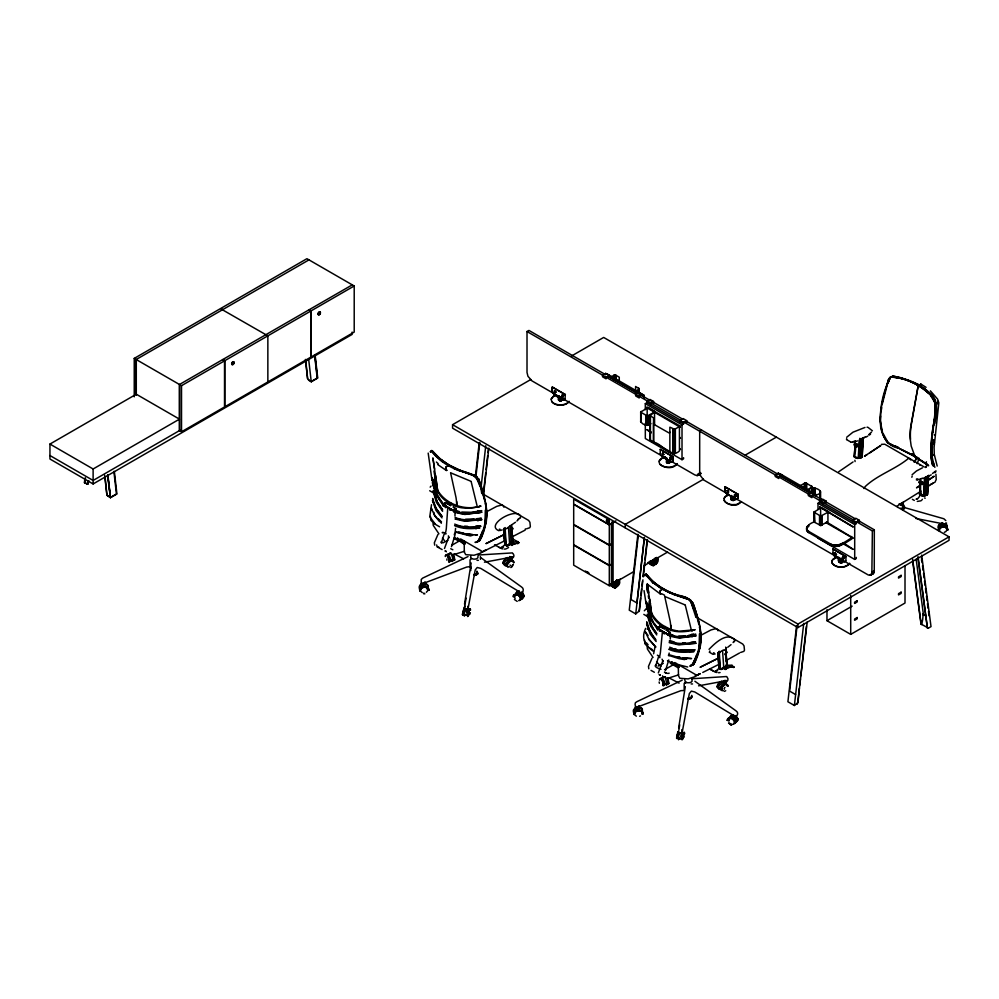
<?xml version="1.0" encoding="UTF-8"?>
<svg xmlns="http://www.w3.org/2000/svg" width="999" height="999" viewBox="0 0 999 999"><rect width="100%" height="100%" fill="white"/><g stroke="black" fill="none" stroke-linecap="round" stroke-linejoin="round"><path stroke-width="1.5" d="M512.924 542.07L513.498 542.382C515.459 540.596 521.291 542.32 517.457 543.631M434.228 485.339L435.089 481.968L435.801 486.763M450.199 505.594L450.212 503.471C439.91 498.713 434.877 488.061 431.68 477.809L435.089 481.968M453.309 507.08L455.881 508.603L453.746 511.675L455.931 508.841M664.335 629.22L664.347 627.097C654.045 622.34 649.013 611.688 645.816 601.435L649.213 605.594L649.937 610.389M667.819 635.289L670.017 632.242L667.594 635.214M445.566 503.446L445.554 504.345L445.529 502.634L450.749 505.544M456.118 510.477L456.106 511.95L459.852 513.286L465.846 513.948L476.985 512.937M659.702 627.085L659.69 627.971L659.665 626.261L657.579 628.471L657.729 629.507L657.579 628.471L659.665 626.261M678.521 738.423L678.87 734.652M680.906 738.711L681.33 734.54M937.811 403.946L937.824 401.373M455.869 509.365L453.246 507.042M664.148 683.965L663.673 685.876L662.687 685.476M428.009 589.984L427.56 588.061A3.846 3.134 -10.1 0 0 425.936 586.888M423.501 584.827L422.789 583.778M470.404 609.627A4.645 0.799 -83.1 0 0 470.304 608.853L469.268 609.727L468.506 615.471L462.537 614.747L464.048 607.941M637.637 708.453L637.424 707.704M676.673 738.386L677.784 731.905M430.544 452.297L430.569 451.361M644.68 575.923L644.692 574.987M463.823 544.018L459.39 540.909L451.66 545.367M735.202 721.74L734.877 723.426L732.966 724.35M453.084 559.715L452.559 561.5L451.036 560.164M480.769 557.617L521.653 587.062C525.836 589.572 520.629 596.84 519.03 591.957M665.434 678.309L666.982 683.816L668.781 683.553L663.199 684.977L663.049 684.203A4.645 1.548 75.8 0 0 662.986 682.916C662.874 681.418 660.976 676.323 659.565 679.158A4.57 1.523 75.8 0 0 659.49 680.144C660.089 675.936 663.561 681.83 663.049 684.203M694.892 681.243L735.788 710.689C741.408 714.185 732.467 720.279 733.766 715.172M511.838 541.433L512.699 541.52L512 529.795L512.687 540.846M684.028 737.287L684.178 735.926M726.735 665.346L726.136 653.421L726.822 664.472M513.661 562.674C512.375 555.731 505.869 567.045 507.217 564.922A4.67 2.822 -57.1 0 1 507.717 563.361L511.351 560.252L513.736 561.55A4.67 2.822 -57.1 0 1 513.886 562.549L511.988 560.851M727.784 686.301C726.51 679.357 720.004 690.671 721.353 688.548A4.658 2.822 -57.1 0 1 721.977 686.937L725.486 683.878L727.871 685.177A4.67 2.822 -57.1 0 1 728.021 686.188L726.56 685.514M920.291 482.33L920.329 481.318L921.353 481.256A3.434 1.986 60 0 1 921.615 481.343M506.668 545.891L508.479 545.417L506.668 545.891L504.945 544.805M507.142 565.484L505.319 565.534L504.507 563.411A4.321 2.622 -57.1 0 1 505.382 561.163L508.853 558.628M664.934 627.834L665.159 626.61L670.741 629.42L678.658 631.231L694.892 629.77L692.007 630.556M684.477 733.553L684.078 732.279L682.642 739.11L676.735 738.211M727.26 720.404L727.434 719.367A4.658 3.284 45 0 1 728.159 718.331L732.23 718.443L735.014 721.915A4.67 3.297 44.9 0 1 735.189 723.051L733.691 719.967L731.043 718.181L728.471 718.468L727.26 720.404L729.307 718.356M932.666 464.81C930.069 455.894 930.906 446.378 932.129 437.3C931.555 424.051 940.883 407.03 930.943 395.616C920.391 385.002 905.643 377.647 890.696 377.123C882.554 391.608 879.058 410.564 880.731 427.447C882.542 436.65 887.524 445.666 897.364 447.902M732.167 666.845L732.642 666.071M862.836 438.174L861.737 457.405L857.729 458.441L854.445 457.205L854.944 446.053M925.711 615.322L922.764 614.248C923.713 616.895 921.278 625.824 921.765 624.675M444.168 506.281L443.456 504.845L445.529 502.634L443.456 504.845L443.593 505.881L443.456 504.845L445.417 502.759L443.369 504.857L443.281 506.231M657.517 629.32L659.652 626.373L657.579 629.37M928.096 475.849L927.447 494.705M512.237 541.158L512.212 540.234L512.499 541.533M854.332 456.743L855.294 441.158M858.641 458.216L859.789 438.311M859.402 458.042L860.476 439.485M861.263 439.11L860.151 457.754M862.062 438.536L861.101 457.517M856.318 458.254L862 457.305L863.248 437.662M923.913 495.829L924.962 477.51M924.562 477.697L923.501 496.016L924.275 495.816L925.349 477.335M924.687 495.654L925.748 477.147M925.074 495.541L926.135 476.96M924.275 495.816L925.449 495.516L926.535 476.585M928.496 475.349L927.384 494.468M927.459 494.83L928.558 475.561M659.64 626.373L657.504 628.496L662.424 631.643L667.931 634.515L669.979 632.355L667.881 635.302L669.854 632.342M719.342 666.995L719.392 667.832M854.37 456.605L855.206 441.246M858.228 458.279L859.302 440.01M860.089 439.66L858.978 458.054M860.863 439.285L859.927 457.817M863.223 437.987L862.187 457.28M919.579 494.155L920.466 478.958L919.592 494.78L923.238 496.003M920.566 484.79L920.554 494.605M926.235 495.242L927.309 476.211M926.572 495.129L927.696 476.024M927.596 481.905L927.946 475.936M947.514 529.97L946.553 527.809L943.855 526.723L940.571 527.684L938.71 530.481L938.91 529.395A4.658 3.771 -10 0 1 939.747 528.059L944.43 526.535L947.626 528.871A4.67 3.784 -10.2 0 1 947.814 529.945L946.29 526.673M855.419 451.536L855.693 446.953M932.179 436.813L930.856 453.821L933.353 466.308M857.017 446.89L855.481 444.318L853.87 444.218L854.744 446.241L856.018 446.978L857.08 446.116M455.007 516.071L454.97 511.288M657.417 629.857L657.504 628.496M453.471 511.575L455.769 508.728L453.796 510.876L448.301 508.004L447.702 508.678L446.328 528.371A26.149 15.097 -60 0 1 445.579 532.492L445.342 533.966L446.066 533.841M615.834 587.687L612.037 586.251L612.037 582.854L613.448 583.666C611.276 592.12 622.839 584.802 618.955 579.994M615.234 586.838L613.811 586.026L616.633 583.878L616.883 580.107L618.768 582.305L617.757 585.152L615.234 586.838L613.91 585.102L615.234 581.843A3.434 1.986 -60 0 0 614.66 586.7A3.434 1.986 -60 0 0 618.493 583.753A3.434 1.986 -60 0 0 616.808 580.681M656.68 557.392C662.712 562.724 648.189 570.192 650.474 560.664M651.885 564.872L652.484 560.189M653.671 564.647L651.935 563.786L655.069 561.688L655.319 557.904L657.08 559.315L656.493 562.499L654.02 564.61L651.635 563.661M662.424 631.643L660.451 652.01A26.149 15.097 -60 0 1 659.715 656.118L659.827 657.717M477.884 506.93L480.769 506.143C462.712 511.638 439.697 502.422 434.403 482.542M507.067 566.083C501.236 565.596 503.071 559.902 506.555 558.129M521.053 599.425A4.67 3.297 44.9 0 0 520.879 598.289L518.094 594.817L514.023 594.705A4.658 3.284 45 0 0 513.299 595.741C512.812 598.551 514.248 592.944 516.358 594.442C521.378 594.193 519.58 604.183 524.113 596.353A4.57 3.222 44.9 0 0 523.938 595.217L522.177 592.507M721.203 689.71C715.109 689.26 717.394 682.954 721.166 681.568M935.014 412.137L934.989 402.684L930.693 395.754M512.537 542.582L511.95 544.03A1.636 0.937 -60 0 0 512.437 543.056L512.012 541.72M521.565 592.832L520.754 593.418L519.955 592.732M555.756 392.395L555.731 391.945M563.236 396.99C563.561 398.089 558.853 394.505 565.322 394.53L564.972 399.325M606.668 521.965C609.34 513.361 608.341 529.932 606.805 519.842M608.329 522.302L608.379 521.953M662.749 453.009L662.624 454.657M663.723 454.033L663.798 454.645M672.614 461.988L673.139 456.905L660.189 449.425L673.251 456.843L672.514 462.05M701.635 430.119L699.687 431.231L699.687 472.115L698.763 474.875L697.04 475.574L694.829 474.912L670.591 460.926M726.835 491.021L727.896 490.746M727.397 492.232L728.521 492.157L728.009 490.871M736.076 496.528L735.077 496.703L734.402 495.242M724.949 486.813L737.899 494.293L737.986 498.351L738.011 494.23L725.049 486.75L724.949 490.559L725.049 486.75M834.777 553.196L835.688 554.682L835.027 552.809M836.45 554.47L835.938 554.845L836.388 554.27M842.319 557.704L842.357 557.43M845.916 560.664L845.941 556.543L832.991 549.075L845.941 556.543L842.482 557.242L845.941 556.543M840.584 559.065L868.281 574.987L870.379 575.199L871.852 574.05L872.377 530.931L856.193 521.59M870.953 574.962L873.401 573.451L874.262 571.54L874.325 529.82L858.129 520.467M726.623 665.971L726.573 666.683A1.636 0.937 -60 0 1 725.686 668.056M419.855 585.364L419.393 586.263A4.67 3.809 -10.3 0 0 419.205 587.362L419.83 590.846L421.228 588.423L424.188 587.087L427.247 587.824L428.933 590.309A4.495 3.659 -10.2 0 0 428.846 589.572A4.645 3.784 -10.2 0 0 428.396 588.573A4.308 3.509 -10.1 0 0 427.197 586.875M635.913 707.454L633.528 709.889A4.67 3.809 -10.3 0 0 633.329 710.988L633.965 714.472L635.352 712.05L638.311 710.714L641.383 711.45L643.069 713.935A4.495 3.659 -10.2 0 0 642.981 713.211A4.645 3.784 -10.2 0 0 642.532 712.2A4.308 3.509 -10.1 0 0 641.857 711.001M903.995 505.244L904.045 506.356M919.068 482.717L919.117 481.93L920.866 482.067L922.327 484.577L919.992 483.903L919.142 481.855M441.296 542.719L441.383 541.545L441.446 542.894M655.431 666.345L655.519 665.172L655.581 666.52M932.055 444.505L931.905 456.019L934.09 465.497M880.619 416.009L880.231 420.741L882.467 432.167M453.721 511.7L455.869 508.628M468.568 613.848L469.13 610.239M682.704 737.474L683.578 732.779L684.44 732.479A4.645 0.799 -83.1 0 1 684.54 733.254A4.495 0.774 -83.1 0 1 684.552 733.928M935.289 406.518C934.952 425.924 927.559 445.654 932.429 464.947M420.017 587.025L419.692 588.386L420.079 585.539M634.865 709.652C633.216 713.823 633.266 709.065 635.177 708.578C637.924 709.352 632.479 703.109 636.825 701.723L682.18 680.194M938.573 528.009L938.948 525.162L942.219 523.251M668.781 634.39L668.88 633.279L669.992 633.029M723.388 680.931C724.475 684.427 730.182 680.494 727.147 677.197M935.701 404.445L935.863 402.809M681.505 737.1L681.58 736.388M933.566 444.105L933.828 441.458M454.845 535.589L455.569 528.359M668.893 655.756L669.168 653.046M934.902 423.301C936.575 412.162 939.647 399.238 928.396 391.82C918.693 382.742 905.594 378.534 892.794 376.111M935.564 414.597L936.45 403.833M902.721 505.831L903.358 502.185M470.354 612.687L469.992 614.11M475.362 476.71L479.233 442.619M475.999 475.886L479.807 442.32M480.956 488.199L485.751 445.754M483.279 494.255L485.739 472.652M486.088 469.555L487.674 455.669M488.024 452.584L488.374 449.5M483.553 494.405L488.823 448.114M637.899 534.215L629.258 610.164L635.739 613.898L639.372 610.901L642.919 579.832M638.299 535.452L631.006 599.537L636.937 602.959L644.405 537.35M635.739 613.898L644.367 537.949M639.148 611.488L640.534 598.201M640.883 595.117L641.595 588.948M641.945 585.851L642.469 581.231M642.994 576.598L644.58 562.699M644.929 559.615L647.202 539.547M643.269 576.748L647.477 539.71M796.553 625.811L787.911 701.76L794.392 705.494L797.976 702.697L799.375 688.261M797.127 625.524L789.66 691.133L795.604 694.555M794.392 705.494L803.733 623.351M799.724 685.177L800.424 678.995M800.773 675.911L806.393 626.523M807.192 622.052L797.764 702.347M454.632 533.478L454.27 534.915M932.954 432.704C933.141 419.28 941.395 402.235 927.896 392.52C917.831 383.241 904.02 377.522 890.459 376.898L888.823 378.671L882.417 403.534M676.798 735.389L676.698 737.187A4.658 0.812 -83.1 0 0 676.635 738.473M933.778 425.062L934.115 422.452M84.915 482.667L87.4 484.09L84.378 482.667L84.965 478.196M85.227 478.359L84.64 482.829L85.502 478.196M88.699 480.631C87.862 485.202 87.138 485.427 88.486 480.756M900.998 504.982L901.285 503.146M484.99 522.552L485.327 510.139M699.113 646.178L699.45 633.766M551.323 398.813C550.499 400.836 553.521 394.043 556.206 394.942M665.459 456.93C648.401 461.738 670.267 473.713 676.985 463.836M728.883 494.642C715.983 499.138 732.579 509.515 739.51 503.334C744.992 498.414 737.462 505.544 734.477 504.557C730.719 505.207 725.286 503.334 724.013 500.424M814.148 522.052C810.614 522.714 802.921 528.146 808.753 531.406L830.331 543.868C837.936 548.026 845.816 541.221 851.922 537.637L851.922 538.886C845.816 542.457 837.936 549.275 830.331 545.117L807.979 532.13L806.605 528.846M831.83 561.9C832.229 566.121 832.142 558.528 831.942 560.826M842.669 561.151C842.881 564.972 835.526 561.45 839.16 557.954M839.06 561.65L839.622 560.876M932.554 443.281L931.917 455.869M932.679 433.216L933.066 430.394M655.019 646.965L653.596 653.771M503.908 529.308L504.857 544.742L505.019 543.606M719.155 667.232L719.068 668.431M450 561.038L449.538 562.25L448.551 561.85M464.523 604.183L471.178 562.986M678.658 727.809L685.314 686.613M431.506 504.732L429.757 516.695L435.002 523.751M424.175 582.692L425.012 583.703A1.911 1.111 -0.1 0 1 424.463 584.39L421.528 584.228L422.077 582.679M645.641 628.359C640.908 638.473 645.004 645.329 653.271 651.261M635.339 707.242L635.901 706.455M466.121 598.114L464.523 607.117L465.059 606.193M679.72 724.737L678.845 730.244M881.068 411.513L881.742 407.704M447.877 465.959L448.988 464.935L458.841 469.792L474.026 474.987L478.608 478.833L485.839 503.608L487.05 513.486L486.288 521.79L481.593 536.987L479.645 540.646L476.71 541.808L479.645 540.646C490.809 521.303 486.438 498.551 478.608 478.833M662.012 589.597L662.837 588.711C672.115 596.952 690.721 593.231 694.455 606.93C698.376 620.504 703.87 635.039 699.525 649.213M680.906 733.016L679.832 733.641L679.657 732.742M668.843 633.304L669.992 633.079M729.133 719.967L729.72 718.681M451.298 554.682C452.572 555.769 453.896 562.837 451.186 559.915M862 457.105L862.075 456.456M522.077 597.502L522.24 596.765M654.145 411.001L648.026 407.467L640.634 412.137L647.277 415.971L655.369 411.7L649.924 415.434L653.546 417.919L653.546 442.232C661.95 443.194 670.691 459.415 679.432 450.961L679.432 426.66M680.469 427.11L680.094 426.211M680.469 438.324L680.132 437.45M680.469 449.55L680.094 448.638M827.934 512.337L827.934 521.678L820.716 525.449L814.56 522.302L814.123 512.012L821.453 507.592M814.073 521.615L814.56 520.929A1.673 0.974 0 0 0 814.56 522.302L814.56 511.575M853.158 526.81L819.804 506.893M853.158 538.024L826.51 521.953M733.266 667.295L733.741 666.72L733.691 667.469M678.721 731.892C678.221 734.327 684.09 733.391 681.867 731.43M555.432 392.769L554.707 392.532L555.869 392.045M662.087 453.496L663.361 453.421L662.762 453.109M670.317 459.315L671.353 459.016L670.916 459.503M728.471 492.27L727.647 492.432L728.471 491.421M737.986 498.351L736.076 499.45L725.836 493.094L736.076 499.45M465.01 609.74L464.385 614.797L462.599 614.585M513.024 553.571C516.545 557.642 508.766 560.876 509.565 556.905M445.591 551.011L446.316 551.798M518.319 542.557C517.22 543.156 518.931 542.694 517.707 542.32M517.195 543.206L512.125 544.567L517.832 542.807M645.854 575.387L646.166 574.2C657.03 588.074 674.188 594.617 690.446 599.775C700.961 619.23 705.282 644.23 693.781 664.273L690.833 665.434L693.781 664.273L698.151 652.959M888.411 379.445C882.866 399.55 874.125 423.539 887.374 442.582L911.55 454.595L927.109 464.31M504.907 543.369L504.857 544.742L503.883 528.296M719.043 667.007L719.168 668.219M679.233 737.712L678.596 739.16L678.296 737.886M903.346 501.973L902.784 504.757A4.658 0.787 -82.8 0 0 902.646 506.093M484.59 500.212L480.569 485.477L476.56 476.436L460.951 470.754L448.701 465.072L445.804 467.32L446.316 470.467L447.252 470.229M661.375 593.856L660.451 594.105L659.702 591.72L662.1 589.098L673.888 594.655L688.299 599.338L690.996 602.097L695.891 617.195M650.873 560.764L649.013 562.937L650.898 561.338M919.592 494.78L919.767 494.155M449.725 560.938L448.938 561.675M512.15 544.742L511.038 545.304M726.285 668.368L726.048 669.043M425.012 581.843L423.401 583.379L466.758 567.032L470.317 566.608M467.569 609.44L466.783 615.084L468.568 615.309A4.495 0.774 -83.1 0 1 468.581 614.198M469.28 609.939L470.054 608.678L470.429 610.302A4.495 0.774 -83.1 0 0 470.404 609.627M513.386 564.373L512.037 566.683M430.307 451.585L431.443 451.036C438.449 460.564 448.901 466.808 459.752 471.029C474.725 473.763 479.62 478.296 481.755 493.568M644.43 575.212L645.579 574.675L652.834 582.454L662.037 589.06M634.253 711.325L634.777 710.064M451.448 546.678L454.645 536.313M665.584 670.304L668.768 659.939M646.877 429.732L651.198 432.954M819.555 507.005L852.946 526.948M853.171 549.225L843.568 543.019M441.645 542.032L444.592 532.592M655.781 665.659L658.728 656.218M641.932 714.285L642.145 713.611M431.268 451.486L431.593 450.462C442.694 464.31 459.677 471.278 476.323 476.148L480.069 483.441M465.022 614.885L464.373 616.133L464.048 614.984M645.404 575.112L645.729 574.1L646.765 574.662L653.246 581.78L662.412 588.96M679.158 738.511L678.508 739.76L678.171 737.712M857.879 446.316L858.353 445.479L855.619 443.531A3.347 1.936 60 0 1 856.155 443.606A2.86 1.648 60 0 1 856.618 443.781M888.336 382.605L889.597 378.609M522.752 597.177L521.977 598.601L520.204 599.013M919.654 496.278L917.856 498.551L916.083 499.163L917.02 499.025M733.116 667.369L733.753 666.558L733.828 667.457M684.777 679.882L685.776 683.191M658.329 672.926L662.899 660.589L662.986 661.525L662.05 659.153M661.425 678.708L661.925 677.996M476.036 528.858L476.298 528.171M917.144 463.711L918.63 459.752M444.48 548.488L448.763 536.962L448.851 537.899L448.389 535.839M645.704 575.399L646.166 574.2C653.408 584.403 664.947 590.509 676.335 595.004M520.354 518.094L520.516 517.082M734.49 641.72L734.652 640.709M886.937 384.378L890.696 377.123C904.57 377.172 918.618 383.916 928.82 393.331M482.692 530.756L478.521 541.083L475.674 542.544M696.815 654.382L692.644 664.71L689.809 666.171M613.448 583.666L613.711 583.016M617.807 582.917L617.207 584.203M551.323 399.063L552.959 396.79L556.206 395.192M559.003 398.863C556.743 400.924 563.174 401.635 562.05 399.138M665.459 457.18L661.813 458.466L659.253 461.126M666.583 458.091C666.52 460.239 669.442 465.609 669.829 461.313M728.883 494.892L725.636 496.491L724.013 498.513M731.693 498.563C729.532 500.499 735.414 501.398 734.852 499.001M468.181 615.721L467.694 616.533L467.32 615.234M512.937 543.131L512.2 544.492M926.148 462.537L926.46 461.788M634.153 713.373C635.202 709.964 641.683 709.178 642.582 712.899M939.147 528.059L939.01 530.469M437.887 534.552L434.353 542.744L434.69 545.167M652.01 658.179L648.476 666.383L648.813 668.793M512.287 543.98L512.649 543.131M897.577 506.993L897.764 507.417M733.94 641.183L733.104 642.582M464.872 614.872L464.198 614.947M565.084 399.263L564.035 399.875L565.109 399.038M608.628 521.977L606.805 522.152M673.139 456.905L669.967 457.43L670.304 459.153M671.316 459.14L670.566 459.465M835.002 552.809L835.439 552.709M845.828 561.001L844.342 561.863M846.665 437.275L852.946 432.205L864.984 427.447M859.365 445.754L859.34 444.83M709.902 650.898L709.69 651.735M518.993 592.457L519.905 593.968M797.14 703.895L797.789 702.147M505.107 544.48L502.422 546.853M719.243 668.106L716.558 670.479M465.122 610.639L465.959 609.902L466.77 610.938M681.88 732.592L682.429 732.13A4.308 0.749 -83 0 1 682.629 732.742M934.852 482.417L936.2 479.607L935.926 474.225M732.467 666.008C733.229 666.545 728.358 665.559 726.71 665.346M477.972 556.118C479.008 559.278 473.651 559.815 471.703 558.516L470.042 559.827L470.067 566.833M685.776 682.105L684.178 683.453L684.19 690.471L680.893 690.659L637.537 707.005L639.048 705.769M846.653 438.648L846.503 439.523M646.877 407.305L647.265 408.241M922.364 499.25L921.852 500.099M655.981 561.376L653.858 564.098M519.03 593.069L520.891 596.003M464.048 609.452L464.835 608.691M678.184 733.079L678.97 732.317M507.167 563.299L507.542 562.599M450.961 503.121L450.212 503.459C459.228 509.64 470.704 508.728 480.769 506.143M470.866 555.856L470.604 557.43L471.565 558.441M871.49 432.08L868.643 434.777M427.809 590.659L426.323 592.282M446.89 560.202L446.928 558.916M518.731 542.657L517.969 543.568M468.044 615.546L467.445 614.647M467.17 612.474L467.869 610.551L467.132 609.34M681.306 736.101L681.88 733.528M518.993 591.071L516.658 592.107A4.645 3.272 45 0 0 516.271 593.006A4.308 3.034 45.1 0 1 516.62 592.619L516.945 592.207M912.174 476.161L911.837 477.247M925.598 467.495L927.484 464.398L925.686 467.37M663.736 684.989L662.749 685.052M512.012 565.834L512.562 564.984M653.346 560.064L652.372 562.462L653.059 564.485M709.053 649.325C714.959 643.231 726.548 631.843 734.64 639.635M724.35 688.099L724.974 687.362M478.334 541.57L481.368 537.125M692.469 665.209L695.504 660.751M719.517 684.802L722.527 682.317L726.261 683.566M902.759 507.48L902.959 509.702L904.307 508.566L904.445 506.943L899.125 503.821L904.107 506.718L902.846 507.355M420.654 587.799L420.129 590.834M890.159 377.435L892.844 376.011L901.11 377.797L918.993 384.802M422.215 585.951L422.028 585.152L420.429 585.464M511.85 544.368L512.45 543.518M725.986 667.994L726.585 667.145M731.58 666.795L726.261 668.194L726.748 667.544M445.804 467.32L446.278 466.645M551.211 399.637C552.172 406.218 565.422 407.367 569.055 401.273M660.139 464.597C664.135 467.819 673.164 468.781 676.985 463.586M656.168 557.979L654.944 558.578M659.927 590.946L660.414 590.284M807.979 526.948L806.892 528.171L806.892 526.923M832.267 560.277L836.825 556.955L832.816 559.253M849.674 563.536C845.841 568.381 836.825 568.468 832.816 564.06C837.299 568.081 845.778 568.131 849.674 563.286M519.53 518.194L516.92 521.028M515.159 595.629L516.208 594.717M725.736 666.87L727.284 666.62L725.736 668.543M520.404 599.188L519.33 600.112M734.54 722.814L733.466 723.738M561.962 395.167L561.863 395.229M669.979 457.417L671.216 458.628M734.477 495.017L737.899 494.293M736.026 495.779L735.326 496.853M732.205 666.071C731.73 667.782 733.141 665.022 731.343 665.809M912.087 474.75L916.433 471.004L922.427 467.832M919.679 465.072L920.341 464.81M430.169 487.162L431.056 486.113M644.305 610.789L646.503 608.416M464.735 609.452L464.198 611.962M678.87 733.079L678.321 735.589M661.326 678.821L662.474 678.945M445.454 502.784L443.444 505.744L444.355 505.069M517.882 519.555L518.743 518.618M478.708 541.321C485.014 530.057 488.761 516.358 485.264 503.484M518.131 542.145C516.77 544.43 519.667 542.345 517.857 541.47M682.08 739.884L681.455 738.86M653.671 559.652L654.395 558.965M691.296 665.759C697.327 656.88 700.724 645.342 699.912 634.44M513.399 596.853L515.659 593.693L519.08 594.205M520.791 599.338L521.703 598.413L520.791 595.816M522.027 592.657L523.813 595.741L522.927 597.19L521.977 594.517M727.522 720.491L729.07 717.844L730.719 717.12M734.927 722.964L735.826 721.703L734.352 718.756M735.526 715.796L737.824 718.83L737.062 720.816L735.701 717.669M647.252 629.183L648.189 628.246M731.081 715.833L732.704 714.984M735.189 723.051L738.249 719.992A4.57 3.222 44.9 0 0 738.074 718.843L735.626 715.596M725.786 667.981L726.598 665.784M902.671 507.28L904.657 506.893M725.624 668.393L726.41 667.607M512.212 541.221L510.951 542.382M726.348 664.847L725.699 665.446M551.66 401.523C555.032 405.831 564.56 405.869 568.506 402.285M666.745 461.313L666.47 462.3L667.694 462.999M725.699 648.601L726.835 665.159L721.915 669.305L718.98 668.368L718.044 652.946M509.64 544.38L508.429 526.91M723.776 668.006L722.552 650.536M420.467 585.064L422.452 584.49L420.866 584.79M854.32 456.356L854.545 456.955M731.593 667.257L732.791 666.77C732.142 663.586 724.762 665.646 723.276 668.518M510.202 543.044L508.841 544.255M512.475 541.595L508.316 545.317L505.069 544.642M509.14 544.892L512.25 542.082L513.511 542.432M724.337 666.67L721.59 668.606M726.598 665.222L722.452 668.943L719.205 668.269M935.988 470.829L932.467 473.489M512.762 544.905L511.963 545.454M726.885 668.531L725.174 668.93M450.874 553.608L447.165 554.37M665.009 677.247L661.301 677.996M649.213 605.594L648.538 606.168C651.46 614.735 656.917 622.564 665.209 626.635M731.056 644.655L727.734 647.265M436.201 480.094L435.989 478.446M796.727 703.833L797.439 703.621M725.749 666.208L726.385 665.684M729.557 718.069L728.87 721.241M471.878 535.576L472.764 534.84L470.392 535.951L455.457 532.117M420.616 587.612L421.491 586.987M686.013 659.203L686.9 658.466L684.527 659.59L678.908 658.641L668.356 655.282M635.626 710.614L634.752 711.238M420.367 584.777L421.029 584.24M838.698 471.765L853.071 461.938M869.467 434.965L870.554 434.09M733.578 715.734L733.016 716.932L734.04 717.594M934.752 472.664L935.788 471.853M618.893 580.232L620.254 579.17L618.993 580.544M468.044 556.568L422.689 578.096L421.241 579.47L421.203 583.616M698.264 475.262L700.711 473.751L697.689 475.499M735.564 495.229L734.427 495.117L735.676 495.167M737.262 499.438L736.825 499.512M450.849 552.984L449.225 553.658M941.033 526.948L939.435 528.846L939.622 530.856M515.459 522.252L509.49 526.336M455.419 525.174L464.298 527.684L475.424 527.497M669.555 648.801L678.433 651.311L689.547 651.136M662.599 675.824L662.649 676.598M465.059 607.829C462.762 610.039 469.567 610.501 468.007 607.991M932.392 440.109L933.029 439.672L931.605 440.134L933.953 440.134M436.288 495.979L435.489 496.528L437.15 501.323M924.599 483.454L924.599 482.505M927.996 480.407L934.177 476.236L927.871 480.382M517.295 591.87L518.094 591.445M615.958 581.156L616.333 580.894A3.434 1.986 -60 0 0 615.859 581.231M919.205 492.282L896.927 506.193M926.935 487.162L933.378 482.904M881.48 444.355L884.789 444.23L924.325 467.057M512.05 542.744L513.149 543.369L511.838 544.954M867.032 454.582L864.472 456.231L880.856 445.454L869.605 452.934M940.384 526.623L943.705 525.674M724.287 650.274L726.46 648.888M691.882 634.615L688.224 635.526M509.915 557.255L510.164 558.191M476.76 518.681L481.431 518.294C472.789 519.88 463.399 521.053 455.082 517.457M690.896 642.307L695.566 641.92C686.925 643.506 677.534 644.68 669.218 641.096M485.052 550.262L481.88 552.222L504.82 540.721M699.188 673.9L696.016 675.848L700.062 673.826M487.712 511.163L496.815 506.331L501.773 505.007A7.642 4.408 -60 0 1 503.908 507.167M701.835 634.79L710.951 629.957L715.908 628.633A7.642 4.408 -60 0 1 718.044 630.794M722.077 688.623L719.455 689.16L718.618 687.1M866.058 437.087L867.794 436.063M665.159 626.61L664.347 627.097C673.363 633.266 684.839 632.355 694.892 629.77M664.51 669.73L673.563 664.61M674.088 664.797L676.248 663.536M723.626 649.962L719.605 652.147M510.589 557.854L509.777 558.329L509.765 556.48M134.241 396.815L134.241 358.391L220.429 308.629L267.857 335.826L267.857 381.943M308.978 259.877L136.189 359.515L136.189 394.867M49.95 444.068L136.289 394.218L179.47 419.143L93.119 468.993L49.95 444.068L49.95 459.028L93.119 483.953L352.147 334.403L352.147 332.068M352.26 284.865L179.47 384.503L179.47 430.606L181.518 431.793L224.525 406.968L224.525 360.851L222.59 359.727M134.241 358.391L181.518 385.676L224.525 360.851M224.85 360.664L310.876 311.001L310.876 357.118L224.85 406.78L224.85 360.664L222.902 359.54M311.188 310.814L354.208 285.976L354.208 332.093L311.188 356.93L311.188 310.814L309.253 309.69M180.819 429.832L93.119 480.457L49.95 455.532M88.287 483.716L87.475 484.29M315.172 355.544L317.732 378.059L311.251 381.793L307.617 378.796L305.781 360.764M107.08 495.292L110.452 497.727L116.92 493.981L114.361 471.478M107.193 495.479L110.452 497.415L116.446 493.956L113.886 471.441M308.504 380.194L311.201 381.506L317.195 378.059L314.635 355.544M317.407 377.934L314.897 355.394M557.454 395.604L531.855 380.819L527.934 376.248L527.01 372.415L527.01 331.531L528.946 330.419L604.495 374.038M571.291 356.131L603.671 337.437L949.05 536.838L949.05 540.334L797.951 627.572L452.572 428.171L452.572 424.675L530.819 379.508M554.52 394.53C578.783 405.532 547.277 397.177 552.372 387.05L565.322 394.53L562.375 395.055M552.26 390.859L552.372 387.05M552.497 392.12L552.897 392.982M554.233 391.795L554.944 390.734M555.544 391.246L555.681 391.783M553.146 393.394L554.183 394.305M561.738 396.004L562.15 396.578M562.887 395.529L563.324 396.615M609.215 375.424L605.656 373.364L602.534 375.162L602.534 376.785L606.093 378.833L606.093 377.222L609.215 375.424L609.215 376.848M560.938 398.451L560.938 400.686L561.9 400.287L562.05 397.902M610.714 377.147L614.11 375.224L616.133 375.387L619.268 377.185L619.268 381.743M636.613 390.846L639.148 388.698L635.589 386.463L635.589 391.021M642.332 394.555L639.223 396.353L639.223 397.977L635.651 395.916L635.651 394.293L638.773 392.495L642.332 394.555L642.332 395.991L643.905 395.142L643.905 398.176M645.317 409.702L645.317 403.633L646.927 402.709L646.877 401.236L649.999 399.438L653.558 401.498L653.558 403.109M646.877 401.236L650.449 403.296L653.558 401.498M650.886 423.638C648.376 427.097 640.908 424.3 640.859 420.991A1.673 0.974 0 0 0 641.133 422.165L641.133 411.451M680.007 421.803L680.007 420.379L683.129 418.569L686.688 420.629L686.688 422.252M680.007 420.379L683.566 422.427L686.688 420.629M645.317 403.633L682.017 424.825L683.616 423.888L646.877 402.672M669.867 451.498L669.867 427.197L674.612 429.258L680.294 426.161L647.065 407.192M660.401 453.933L661.475 456.006M663.811 454.508L662.762 454.957M671.091 461.838L662.349 456.905L671.428 462M670.079 458.891L670.916 459.453M668.868 459.64L668.868 462.999L669.829 462.599L669.829 460.364M645.317 423.364L645.317 438.536L682.017 459.715L683.578 458.816L683.578 457.692M606.268 520.342L607.23 519.792M608.441 520.941L608.366 521.74M607.792 522.714L608.528 522.29M609.303 524.675L609.303 519.68L573.688 499.125L573.688 504.108L609.303 524.675L615.921 520.841M609.303 524.925L611.463 523.676L611.463 543.756L609.303 545.004L573.688 524.438L573.688 504.358L609.303 524.925L609.303 545.004M697.04 475.574L700.212 474.138M699.163 474.35L701.111 473.226M703.508 479.208L625.262 524.375L625.262 527.872M745.329 455.057L776.36 437.137M609.303 545.379L611.463 544.13L611.463 564.035L609.303 565.284L573.688 544.717L573.688 524.812L609.303 545.379L609.303 565.284M725.187 491.82L725.574 492.682L725.049 490.497M727.622 490.434L726.985 490.559L728.009 490.684M728.234 490.946L728.446 492.095M634.353 571.278L609.303 585.739L573.688 565.172L573.688 545.092L609.303 565.646L611.463 564.41L611.463 584.49M781.905 476.548L781.905 475.124L778.333 473.064L775.224 474.862L775.224 476.486L778.783 478.533L778.783 476.923L683.503 421.89M731.131 495.979L733.628 497.027L733.628 500.387L734.59 499.987L734.59 497.752M778.783 476.923L781.905 475.124M643.656 565.909L667.582 552.085M799.5 486.138L804.67 483.191L806.343 483.191L812.1 486.65L808.041 489.672M807.891 490.984C811.063 483.466 829.108 492.42 815.234 495.217M811.463 492.195L808.341 493.993L808.341 495.616L811.9 497.677L811.9 496.053L815.022 494.255L811.463 492.195L811.463 493.631M818.006 509.403L818.006 503.334L854.694 524.525L856.305 523.588L819.567 502.372L819.567 500.936L822.689 499.138L826.248 501.198L826.248 502.809M818.006 503.334L819.617 502.41M819.567 500.936L823.126 502.997L826.248 501.198M814.073 512.262L820.716 516.096L828.795 511.838L822.676 508.304M852.696 521.503L852.696 520.079L855.818 518.269L859.377 520.329L859.377 521.953M852.696 520.079L856.255 522.127L859.377 520.329M850.848 537.012L851.71 536.513M832.991 552.809L832.991 549.075M872.377 530.931L874.325 529.82M833.116 554.133L834.165 555.706L833.016 553.209M836.488 554.345L835.826 554.845M843.668 561.6L834.365 556.106L844.118 561.7M842.769 557.117L843.368 557.255M843.381 557.417L843.893 557.929M842.881 558.916L844.005 558.266L843.256 559.165M844.043 558.416L843.131 559.103M839.06 558.291L841.558 559.34L841.558 562.699L842.519 562.3L842.519 560.064M818.006 538.236L854.694 559.415L856.268 558.516L856.268 557.392M872.377 571.815L874.325 570.691M872.314 572.652L874.262 571.54M872.139 573.414L874.088 572.29M869.729 575.274L872.901 573.838M871.852 574.05L873.788 572.927M870.379 575.199L873.401 573.451M452.572 424.675L797.951 624.075L949.05 536.838M826.972 609.765L826.972 620.679L852.135 606.143M826.972 620.679L850.711 634.377L905.007 603.034L905.007 565.621M915.371 456.73L901.173 449.6M421.029 587.362C423.651 586.8 422.927 583.628 425.562 584.802M510.826 567.544L511.575 567.12M725.711 690.746L724.275 691.395M506.406 557.954L503.396 561.475A4.645 2.81 -57.1 0 0 503.059 562.687A4.495 2.722 -57.1 0 0 502.984 563.448M421.403 585.476L422.102 585.077M940.284 525.112L942.407 524.313M511.5 537.162L525.099 530.132L525.362 528.896M725.636 660.789L739.56 652.984M506.705 548.538L508.566 547.527M935.239 404.895L936.1 404.42M447.877 540.347L442.744 542.957M658.029 666.108L663.336 663.261M865.334 436.838L861.175 438.898M921.078 500.786L917.294 501.411M931.255 474.875L922.876 478.596M507.904 527.897L504.158 529.695M423.701 583.891L422.515 583.891M702.759 672.464L718.955 664.347M733.778 716.295L733.079 717.719L735.027 719.63M928.146 627.959L927.347 627.659L918.044 556.605M467.02 608.878L465.746 608.828M944.33 532.317C949.212 531.056 945.991 524.475 941.845 526.573M639.66 716.283L640.459 715.908M508.179 544.842L506.793 545.054M863.873 438.249L859.577 440.159M926.073 387.337L920.778 384.053L919.142 385.239M664.547 676.947L663.361 677.285M422.015 586.65L426.011 586.251M636.138 710.277L640.134 709.877M692.969 634.178L693.593 633.89M515.959 594.193L514.51 596.79M925.449 495.516L926.61 495.217M503.671 529.333L505.469 528.521M930.319 484.503L933.753 482.967M669.18 673.176L667.794 673.476M718.293 653.321L719.904 652.609M725.699 669.492L724.812 669.342M509.64 566.795L507.654 567.032L506.718 565.072M443.206 532.292L442.195 532.654L442.994 532.679M521.203 593.993L522.152 593.656M735.339 717.619L736.288 717.282M511.663 558.516L508.528 558.154M725.798 682.142L722.664 681.78M526.523 528.821L529.707 527.747L530.344 526.573L529.907 522.277L528.596 520.417L483.491 494.318M740.659 652.447L743.843 651.373L744.48 650.199L744.043 645.916L742.732 644.043L696.278 617.17M502.21 529.92L499.975 530.519M660.289 674.849L659.053 674.625M446.041 551.261L444.917 550.998M920.766 478.771L922.539 478.196M912.649 559.19L921.14 624.075L928.421 628.109L931.018 626.61L921.665 555.132M453.159 554.82L464.572 551.223M667.295 678.446L678.708 674.849M690.359 665.721L692.844 664.947C699.15 653.683 702.896 639.997 699.4 627.122M468.044 608.478L468.294 608.503A4.308 0.749 -83 0 1 468.456 608.903M855.531 441.496L857.529 440.884M616.708 580.719L618.493 581.181M722.015 669.218L722.614 669.043L720.803 669.517M510.776 531.006L510.701 530.119M505.931 548.913L504.408 549.125M720.067 672.539L718.543 672.752M855.419 441.046L852.721 441.72M861.712 457.38L860.551 457.679M726.335 668.119L731.33 666.82M691.783 678.758L726.598 676.535M925.748 494.717L921.29 495.029M923.088 495.879L927.234 494.143M857.816 458.191L861.975 457.142M452.984 554.02L454.233 557.005A4.658 1.548 75.8 0 1 454.57 558.741L454.645 559.927L449.063 561.338A4.57 1.523 75.8 0 0 449.038 560.551A4.645 1.548 75.8 0 0 448.851 559.29C448.738 557.792 446.853 552.684 445.442 555.531A4.57 1.523 75.8 0 0 445.354 556.518C446.116 552.122 449.637 558.803 448.938 561.188L450.586 560.039A4.308 1.436 75.8 0 0 450.112 557.629L448.226 554.408M663.074 684.814L664.71 683.666A4.308 1.436 75.8 0 0 664.248 681.256L662.362 678.046M636.838 708.491L639.697 708.428M454.645 559.927L452.834 559.84M920.716 493.568L919.904 493.881M836.825 557.205L838.149 556.88M860.514 457.092L858.391 457.592M922.676 496.041L927.259 494.955M423.901 586.688C420.854 586.688 418.956 591.183 422.19 592.557M507.067 557.679L508.154 557.567M507.03 565.034L505.007 564.16M721.703 681.193L719.23 682.542L717.532 685.102A4.645 2.81 -57.1 0 0 717.195 686.313A4.495 2.722 -57.1 0 0 717.12 687.075M511.7 530.319L511.401 528.871A3.347 1.936 60 0 0 511.076 528.508M725.836 653.945L725.811 652.846M919.292 479.183L917.057 479.557M694.005 634.702L695.916 634.303C687.349 636.575 677.859 638.024 669.405 634.577M635.764 707.742L634.989 708.428M734.602 722.14L735.364 721.977M455.856 509.403L454.72 509.627L455.856 509.453M454.545 537.637L465.134 543.756L464.822 542.37L457.267 538.074M507.879 545.591L512.637 541.421L512.574 540.434M674.787 662.574L695.341 674.45L695.167 676.623L688.136 678.883L679.832 678.284L678.446 675.674L678.309 664.61L678.945 665.996L671.465 661.85M714.11 654.145L715.134 653.945M857.729 457.742L855.556 457.08M724.812 654.645L724.837 653.746M464.46 542.445L465.134 543.756L464.185 540.983L464.822 542.37M484.465 562.2L512.475 556.992L510.976 556.918M698.601 685.826L726.61 680.619L724.662 680.419M669.967 457.43L673.251 456.843M734.727 494.817L738.011 494.23M928.121 628.246L927.334 627.996M511.451 557.954L510.714 557.929M518.831 600.724C523.301 600.149 520.067 593.718 516.658 594.105M723.039 690.721L721.428 690.409L720.853 688.698M558.466 399.812L558.466 396.103L560.938 397.327M448.002 554.345L447.964 554.994M478.046 555.032L512.462 552.909M564.435 399.775L563.723 399.85M672.364 462.087L671.653 462.162M730.094 717.819L730.793 717.732M503.533 547.152L501.323 547.127M717.669 670.779L715.459 670.754M475.949 525.836L480.744 526.248C472.102 527.447 462.824 527.759 454.707 524.088M680.269 649.862L694.879 649.887L682.804 650.699L671.565 648.838M510.626 559.665C508.091 559.777 504.345 564.373 507.292 565.971M724.762 683.291C722.227 683.403 718.468 687.999 721.428 689.597M732.766 714.71L730.793 715.734A4.645 3.272 45 0 0 730.394 716.633M474.013 518.968L465.634 519.205M942.631 522.964L938.623 525.174A4.645 3.771 -10.1 0 0 938.173 526.236A4.57 3.696 -10.2 0 0 938.098 526.985L938.71 530.481M853.134 442.07L851.048 442.157M477.759 526.523L480.744 526.248M691.895 650.149L694.879 649.887M918.031 479.857L916.395 479.87M923.138 483.991L923.126 482.505A3.347 1.936 60 0 0 922.589 481.955M665.446 676.822L664.56 676.822M474.975 542.27L477.172 542.132C483.191 533.254 486.6 521.715 485.776 510.801M428.933 590.309L428.109 587.2M641.957 709.452L643.069 713.935M734.34 722.639L736.625 721.628L735.901 717.906M946.577 525.886L947.814 529.945M421.278 583.566L422.028 583.528M612.587 583.041L611.65 582.954M635.414 707.192L636.163 707.155M678.771 636.101L685.401 635.926M423.726 593.831L424.912 593.806M473.976 574.425L477.522 573.264L476.86 571.053M688.111 698.064L691.083 697.427L691.733 695.354M512.275 529.458L513.149 528.696L511.538 527.047M507.779 545.679L507.23 545.691M726.41 653.084L727.272 652.335L725.674 650.674M721.915 669.305L721.365 669.318M477.01 560.327L478.409 560.314M691.146 683.953L692.532 683.94M917.307 479.058L916.458 478.983M682.579 642.856L685.401 642.869M499.288 529.195L499.987 529.195M713.423 652.822L714.123 652.834M925.211 498.201L924.45 497.964M474.925 527.859L479.982 527.922C471.54 529.008 462.5 529.27 454.582 525.649M689.06 651.485L694.118 651.548C685.664 652.634 676.635 652.909 668.718 649.275M423.951 583.578L426.448 584.215L427.822 585.826M475.424 534.827L477.435 534.927L467.107 534.59L456.593 531.93M680.232 427.247L647.165 407.967L647.165 415.759M647.065 429.62L651.198 431.955M852.871 538.149L825.873 522.602M852.921 549.375L842.257 543.256M867.032 427.222L867.719 427.26M477.435 520.679L478.296 520.716M945.741 525.099L944.23 524.912M424.2 583.329L427.272 584.502A4.658 3.784 -10.1 0 1 428.109 585.739L428.309 586.813M691.483 630.681L692.407 630.744M450.874 553.221L449.887 553.071M720.566 688.798L719.143 687.799M687.749 698.975L691.033 698.438L691.857 696.191A3.434 1.986 -0.8 0 1 691.87 697.402L690.334 698.638A3.434 1.986 -0.2 0 1 687.787 698.888M464.672 526.123L467.619 526.348M660.389 669.243L661.038 669.293M467.557 533.99L472.39 534.415M684.103 657.829L691.57 658.553L681.243 658.216L668.631 654.595M423.389 593.156L424.325 593.244M698.988 474.463L697.539 474.163M870.966 574.088L871.665 574.163M722.789 690.247L721.34 689.048M934.302 434.927L935.339 435.052L934.39 434.715M509.178 558.116C506.918 558.878 511.088 559.815 512.125 559.939M587.949 572.34L586.8 571.878M638.773 706.992L641.408 708.129M461.925 512.037L471.278 512.3L481.78 510.676C473.214 512.949 463.723 514.398 455.269 510.951L455.244 512.462L464.885 514.46L482.03 512.137L478.009 513.136M638.711 707.23L640.584 707.854M466.745 533.916L471.278 534.665M682.379 657.792L686.912 658.541M857.741 458.191L854.582 456.993M921.515 495.616L923.014 495.879M502.872 548.888L501.323 548.538M717.007 672.514L715.459 672.165M636.513 708.266L638.598 708.016A1.911 1.111 -0.1 0 0 639.148 707.329L638.848 706.643M731.256 717.12L733.728 718.194M732.467 715.896L733.728 716.233M677.26 656.805L680.207 657.342M915.833 518.469L944.205 524.038L942.269 523.014M673.963 648.801L676.385 649.275M729.183 723.001L731.792 724.512M944.804 524.325L946.165 524.138L945.554 523.476M680.044 665.134L687.699 667.007M943.493 524.787L945.616 526.211M728.521 723.101L731.63 725.099M462.787 533.129L466.883 534.153M676.922 656.755L679.645 657.442M921.265 484.203L923.413 484.028L923.488 483.154L920.329 481.318L920.379 482.005M438.848 547.09L438.199 547.015M933.703 442.045L934.49 442.27M517.182 601.398L514.385 599.475M730.494 724.787L731.305 725.024M904.982 507.704L943.843 518.756L945.828 520.579M731.393 717.794L732.841 718.368M458.803 531.943L463.136 533.179M634.565 709.09L635.252 709.29M474.225 475.724L453.683 468.406M688.361 599.35L667.807 592.045M945.903 522.902L946.59 523.101M510.926 560.277L511.588 560.489M680.319 596.216C695.042 596.653 695.554 612.986 698.726 623.838M855.743 446.378L858.041 446.391L857.879 444.83M920.741 384.028L921.44 384.715M669.892 640.534L674.675 642.195M669.367 636.088L679.008 638.099L696.166 635.776L679.969 637.574L670.242 635.589M457.155 510.851L459.228 511.6M670.254 634.103L673.363 635.239M455.856 518.518L465.459 520.716L482.03 519.63L464.622 521.241L455.007 518.993M669.979 642.145L679.595 644.343L696.166 643.256L678.758 644.867L669.143 642.632M669.68 647.202L672.539 648.276M586.101 571.465L585.389 571.053M893.606 445.991L888.685 443.356L885.651 439.672M685.826 682.142C687.774 683.616 693.693 682.654 691.895 679.495M636.8 708.066C639.522 710.077 632.167 711.213 634.265 714.46M894.967 445.816L898.601 447.427M451.386 473.139L471.166 481.381M665.521 596.778L685.302 605.007M508.141 566.57L507.43 566.046M904.02 450.749L888.311 443.044L883.116 433.491M452.597 510.252L453.796 510.814L443.456 504.845L444.43 505.531M667.931 634.44L657.579 628.471L667.931 634.44L660.139 630.194M656.156 667.282L659.79 669.08M450.724 548.751L452.834 549.762M442.132 549.562L436.9 546.765M664.859 672.377L666.97 673.388L664.46 672.152M464.348 610.139L465.184 610.551M678.471 733.766L679.32 734.19M905.194 451.336L915.471 456.73L928.471 465.384M944.342 525.661L946.627 526.773M454.433 554.033L463.648 558.828M668.568 677.659L679.095 683.141M730.119 723.875L730.943 724.312M662.175 593.943L664.647 595.254M720.616 668.543L719.455 667.894M667.832 634.427L657.579 628.471L658.553 629.158M900.998 507.992L903.62 509.415M506.006 544.655L505.319 544.268M663.573 628.446L660.963 626.997L663.473 628.383M521.953 591.595L522.639 592.357M448.064 504.045L450.611 505.457M498.751 547.152L500.724 548.264M714.859 671.89L709.727 668.993M494.542 544.767L499.537 547.589M709.927 669.105L713.661 671.216M660.451 675.436L659.677 674.812M651.036 670.391L654.345 672.265M912.399 499.35L914.31 500.424M669.867 432.055A1.673 0.974 59.6 0 1 668.668 432.742L654.745 424.837A1.673 0.974 59.6 0 1 653.546 422.789L653.546 442.232L650.411 440.422A1.673 0.974 0 0 1 650.411 439.048L650.411 440.422L670.941 452.122M449.488 509.802L450.374 510.314M663.611 633.428L664.497 633.94M921.428 495.591L919.779 494.006M450.774 509.328L443.369 504.857M846.84 439.772L850.611 441.933M607.205 373.963L643.905 395.142M779.894 473.663L816.595 494.842L814.984 495.779L815.097 488.199M608.541 376.373L682.742 419.205M685.439 420.766L777.185 473.738M779.882 475.287L810.913 493.206M813.611 494.767L855.431 518.906M608.216 376.398L637.05 393.044M780.906 476.098L809.739 492.744M527.01 331.531L680.806 420.329M779.295 477.185L853.496 520.029M552.26 387.113L565.209 394.593M560.152 397.152L666.545 458.591M728.795 494.517L703.783 480.019L700.624 475.949L699.687 472.115M731.48 496.078L837.886 557.504M354.208 285.976L306.93 258.691L220.754 308.441L222.69 309.565M922.764 614.248L926.323 616.296M927.384 627.809L917.981 557.991M927.846 628.084L927.609 628.159M308.928 309.877L310.876 311.001M656.555 558.266L657.966 559.078M655.669 558.491L657.08 559.315M655.756 558.866L657.167 559.69M655.781 559.29L657.205 560.102M655.756 559.74L657.167 560.564M655.669 560.227L657.08 561.038M655.519 560.714L656.942 561.538M655.319 561.201L656.743 562.025M655.069 561.688L656.493 562.499M654.782 562.137L656.206 562.949M655.257 562.612L656.68 563.436M654.457 562.549L655.881 563.374M654.108 562.924L655.519 563.748M650.274 561.313L651.698 562.137M653.733 563.236L655.769 564.485M653.358 563.498L654.77 564.31M650.162 561.95L651.573 562.774M652.971 563.686L654.395 564.497M652.609 563.798L654.02 564.61M650.124 562.562L651.535 563.374M650.162 563.124L651.573 563.936M650.274 563.623L651.698 564.447M652.359 564.822L653.771 565.646M650.474 564.06L653.309 565.684M650.736 564.398L652.871 565.634M616.633 579.907L618.056 580.731M617.232 580.681L618.643 581.505M617.32 581.056L618.731 581.88M617.345 581.48L618.768 582.305M617.32 581.942L618.731 582.754M617.232 582.417L618.643 583.241M617.082 582.904L618.493 583.728M616.883 583.404L618.294 584.215M616.633 583.878L618.056 584.69M616.346 584.328L617.757 585.152M616.021 584.752L617.432 585.564M615.671 585.114L617.082 585.938M611.838 583.503L613.249 584.328M615.297 585.439L616.708 586.251M614.922 585.689L616.333 586.513M611.725 584.14L613.136 584.964M614.535 585.876L615.958 586.688M611.675 584.752L613.099 585.576M614.173 585.988L615.584 586.8M613.136 586.138L611.725 585.314A4.583 2.647 -60 0 1 609.665 585.077M611.838 585.814L613.249 586.638M613.923 587.012L615.334 587.837M612.037 586.251L614.86 587.887M612.3 586.6L614.435 587.824M639.135 610.551L638.973 611.138M433.628 493.044L429.695 490.746M513.449 539.348L517.557 541.72M647.764 616.67L643.831 614.385M439.585 526.785L433.029 523.001L433.266 525.412L438.936 533.853M460.651 538.948L481.206 550.811L481.031 552.996L474.001 555.257L465.696 554.657L464.31 552.047L464.185 540.983M652.409 649.65L647.165 646.628L647.402 649.038L653.071 657.479M667.494 660.589L679.27 667.382M455.157 538.399L453.908 538.299L458.316 540.846M670.242 663.199L677.946 667.657M868.168 427.497L872.402 430.794M709.24 652.16L713.049 654.357M498.913 530.731C484.815 525.099 515.746 506.905 520.504 516.008M446.004 506.568L448.301 508.004M659.19 630.869L660.014 631.356M445.054 507.242L445.879 507.717M666.158 629.944L668.731 631.468L666.058 629.882M448.763 465.059L438.199 457.517L432.03 450.574L440.771 459.365L448.988 464.935M517.644 541.97L518.331 542.382M657.354 655.144L659.19 656.268M662.175 589.11L652.834 582.454L645.579 574.675M717.344 686.962L718.568 687.749L718.631 687.037A4.321 2.622 -57.1 0 1 719.517 684.79M503.221 563.324L504.445 564.123M636.326 716.183C632.629 714.497 635.651 709.565 638.985 710.289A3.846 3.134 -10.1 0 1 640.072 710.514M662.462 456.843L661.675 456.406M476.96 571.865L477.672 574.175L474.3 575.399A3.434 1.986 -0.2 0 0 476.198 575.012L477.747 573.763A3.434 1.986 -0.8 0 0 477.597 572.602L476.86 571.928M646.628 645.504L644.992 643.905L644.567 640.047M432.492 521.878L430.856 520.279L430.432 516.421M933.503 455.044L934.39 455.694L933.803 454.57M437.799 464.61L446.316 470.467L445.566 468.094M928.633 465.784L915.109 456.893L911.175 446.029L910.289 439.498A59.328 34.253 -60 0 1 910.801 426.123L918.256 385.352L911.038 425.999A59.378 34.278 -60 0 0 910.539 439.348M443.032 462.262L431.531 451.073M731.992 665.097L732.267 665.759M658.403 628.009C651.485 622.627 648.863 613.798 646.453 605.744L647.552 607.892M444.268 504.383C437.35 499.001 434.727 490.172 432.317 482.117M923.988 388.236L928.321 391.933L935.489 400.761M648.139 590.034L647.889 588.336M511.238 527.522L511.988 530.207M655.893 646.99L649.063 639.647L645.379 631.892L648.076 635.539M724.525 689.248L724.213 688.611M510.389 565.621L510.077 564.984M725.724 684.115L726.36 684.902M681.83 729.645L682.429 731.081L689.335 693.581L691.358 691.121L694.78 691.97L734.003 715.734L733.166 714.934M648.413 585.002L660.451 594.105L659.727 591.733M436.413 462.038L438.186 463.698M725.798 683.616L726.51 684.864M921.041 624.325L912.587 560.589M656.118 641.52L650.099 633.928L646.59 624.113L648.651 627.622M441.983 517.894L435.964 510.302L432.467 500.487L436.725 509.428L441.795 516.433M660.776 666.358L656.58 661.837M438.549 518.981L441.521 521.965M641.046 708.179L641.733 708.99M655.556 639.273L650.012 631.768L646.765 622.102L647.652 624.05M442.157 516.383L435.876 508.141L432.629 498.476L433.216 500.799M930.356 390.834L937.586 399.101L938.835 402.809L934.09 447.377L934.277 454.458L937.199 466.071M857.704 444.642L857.392 444.33A3.434 1.986 60 0 0 857.005 444.018M439.523 521.428L434.94 516.021L431.256 508.266L432.205 509.89M470.129 566.858L471.053 568.094M733.478 718.818L734.265 719.642M655.494 646.865L648.651 638.873M441.371 523.239L434.515 515.247L433.866 512.387M656.668 633.316L651.298 625.898L647.377 614.11L648.851 616.483M442.532 509.677L437.162 502.272L433.254 490.484M656.73 634.939L650.474 625.836L647.277 615.034L648.189 617.007M442.594 511.313L436.338 502.197L433.141 491.396L434.053 493.381M945.491 523.676C946.765 525.611 942.107 526.136 942.007 524.188A1.911 1.099 0.1 0 1 942.556 523.501M656.63 628.071L650.611 619.005L646.653 607.192L648.663 610.651M442.495 504.445L436.476 495.379L432.517 483.553L435.152 487.937M433.628 481.343L434.503 482.317M652.434 582.367L653.334 583.391M646.353 642.782L648.114 644.792M442.445 538.211L444.455 540.546M436.975 545.691L436.625 544.954M655.931 640.059L653.071 636.663L649.1 629.058M921.54 560.601L921.665 560.764A4.57 1.511 75.4 0 0 921.577 559.577M656.942 558.99L654.77 558.703A3.434 1.986 -60 0 1 657.067 561.088A3.434 1.986 -60 0 1 653.296 564.585A3.434 1.986 -60 0 1 653.421 559.952M656.705 633.716L653.396 629.208L649.625 620.167M442.582 510.089L437.674 502.385M832.267 563.286L832.816 564.298M654.27 623.438L656.818 627.01M442.682 503.371L437.712 495.429M467.957 606.256L468.294 607.454L475.212 569.954L477.222 567.494L480.644 568.344L519.88 592.107L518.881 590.983M667.02 677.759L668.656 683.403M665.309 683.541L666.433 684.577L666.945 683.091M736.038 716.995L736.638 718.219M521.903 593.369L522.502 594.58M946.652 524.7L946.99 525.349A4.57 3.696 -10.2 0 1 947.189 526.423M641.82 709.889L642.332 711.5L642.132 710.464M665.172 683.791L666.695 685.139L667.17 682.617M676.822 736.862L678.358 731.418A4.658 0.812 -83.1 0 1 678.471 731.755M735.714 718.368L736.275 719.542M433.753 464.71L434.003 466.408M690.759 601.585L694.093 609.902M476.623 477.959L479.957 486.276M667.295 677.946L668.368 680.631A4.658 1.548 75.8 0 1 668.706 682.367L668.781 683.553M512.062 560.439L512.375 561.238M453.134 554.532L454.52 559.765M726.773 665.047L726.71 664.06M514.735 597.614L515.147 598.413M503.996 530.432L504.895 543.931L504.058 530.894M641.695 711.688L642.157 712.911M651.323 617.994L653.421 622.252M426.998 588.286L427.435 589.635M946.49 524.975L947.077 527.497L946.89 526.498M734.727 720.366L735.014 721.003M511.913 557.142L512.175 557.779M649.362 612.449L650.836 616.608M435.714 490.209L437.187 494.355M933.166 462.025L934.877 467.37M692.744 602.459L694.205 607.067M645.816 601.435L646.765 604.432M431.68 477.809L432.629 480.806M642.245 709.365L642.444 710.439M685.339 605.406L691.345 630.082M471.203 481.78L477.222 506.456M646.765 622.102L647.34 624.437M664.71 596.366L670.117 620.991A59.378 34.278 -60 0 1 670.791 629.607M450.574 472.739L455.981 497.365A59.378 34.278 -60 0 1 456.655 505.981M671.89 661.925L672.202 663.299M457.754 538.299L458.066 539.672M855.107 461.563L854.869 460.277M916.757 456.743L916.895 457.43M659.14 681.992L659.365 683.254M428.633 590.322C428.796 585.639 421.178 585.876 420.017 589.747A4.57 3.721 -10.3 0 0 419.83 590.846M649.75 599.238L651.885 616.083M649.4 602.36L650.074 606.293M435.626 475.611L437.699 491.046M435.04 477.41L436.276 484.84M647.364 584.04L651.922 615.671M647.789 590.734L648.289 593.681M648.276 595.816L648.701 598.364M432.879 457.867L437.687 490.746M649.138 600.986L650.037 606.393M433.966 470.991L434.602 474.825M434.777 476.011L436.713 489.522M648.726 592.769L647.327 583.603M434.59 469.143L432.979 458.479M646.877 587.025L647.652 592.02L646.94 587.1M644.055 590.621L646.166 604.195M432.043 480.569L428.184 453.096M646.902 584.964L647.302 587.787M921.515 558.154L922.114 562.712M922.514 565.746L923.113 570.304M923.513 573.339L924.1 577.897M924.5 580.931L925.099 585.489M925.499 588.523L926.098 593.081M926.485 596.116L927.084 600.674M927.484 603.708L928.083 608.266M928.483 611.313L929.07 615.859M916.183 559.278L923.338 613.96M646.79 585.127L647.127 587.787M308.641 359.003L311.251 381.793M305.407 359.415L307.58 378.596M107.892 474.9L110.452 497.415M107.68 475.024L110.452 497.727L107.617 475.062M105.032 476.66L106.868 494.692L104.658 475.312M918.793 458.653L918.868 459.303L918.755 457.967M650.549 610.451L650.986 614.497M691.857 634.44L692.107 636.95L691.97 634.215M477.722 510.814L477.972 513.324L477.834 510.589M434.877 491.258L435.052 493.381M725.736 647.577L726.123 653.833M725.724 647.34L726.036 651.735L725.774 647.402M725.761 647.614L726.036 651.735M660.214 453.571L660.302 449.363M510.014 526.048L511.101 543.081M718.893 652.434L719.917 668.905M511.563 524.975L512.699 541.52M504.757 528.808L505.781 545.279M725.749 647.839L726.073 653.046M719.23 651.186L720.341 669.205M718.593 653.471L718.768 656.43M718.456 652.185L719.455 668.656M718.094 653.034L718.98 668.368L718.106 653.421M505.094 527.559L506.206 545.579M504.82 543.793L504.857 544.742M505.007 543.481L505.044 544.592M647.764 604.969L647.777 605.619M670.254 632.754L670.317 638.998M470.766 566.296L470.791 570.529M480.407 556.605L480.419 559.34M856.255 522.127L856.255 523.563M855.132 443.656L855.132 444.318M854.694 524.525L854.694 559.415M850.711 595.404L850.711 634.377M842.319 560.189L842.319 562.437M842.095 560.302L842.095 562.549M841.832 560.389L841.832 562.637M841.27 559.378L841.27 562.749M841.133 543.868L841.133 545.117M840.971 559.39L840.971 562.762M840.671 559.378L840.671 562.749M840.384 559.34L840.384 562.699M840.221 544.318L840.221 545.566M840.109 559.278L840.109 562.637M839.847 559.178L839.847 562.549M839.622 557.517L839.622 562.437M839.422 557.642L839.422 562.3M839.197 544.68L839.197 545.929M839.272 557.792L839.272 562.162M838.086 544.942L838.086 546.191M836.925 545.104L836.925 546.353M835.738 545.154L835.738 546.403M834.54 545.104L834.54 546.353M833.378 544.942L833.378 546.191M832.267 544.68L832.267 545.929M831.243 544.318L831.243 545.566M830.331 543.868L830.331 545.117M823.126 502.997L823.126 504.433M821.902 515.821L821.902 525.162A1.673 0.974 0 0 1 819.53 525.162L819.53 515.821M821.553 515.971L821.553 525.312M821.141 516.071L821.141 525.412M820.591 508.091L820.716 525.449M820.491 491.496L820.554 499.537M820.329 491.271L820.329 499.05M820.279 516.071L820.279 525.412M820.067 491.071L820.067 498.851M819.867 515.971L819.867 525.312M814.747 488.049L814.747 494.28M814.347 487.949L814.347 494.18M814.297 511.775L814.297 522.09M813.91 487.912L813.91 494.143M813.473 487.949L813.473 494.18M813.074 488.049L813.074 494.28M812.724 488.199L812.724 494.43M812.1 486.65L812.1 489.76M811.925 486.413L811.925 489.535M811.663 486.213L811.663 490.696M808.753 525.174L808.753 526.423M808.753 531.406L808.753 532.654M807.979 530.881L807.979 532.13M807.342 526.286L807.342 527.534M807.342 530.294L807.342 531.53M806.892 529.645L806.892 530.894M806.692 483.354L806.692 489.585M806.605 527.597L806.605 530.219M806.343 483.191L806.343 489.423M805.943 483.104L805.943 489.335M805.506 483.066L805.506 489.298M805.069 483.104L805.069 489.335M804.67 483.191L804.67 487.874M804.32 483.354L804.32 488.024M797.951 624.075L797.951 627.572M778.333 473.064L778.333 474.5M734.852 497.44L734.852 499.687M734.74 497.602L734.74 499.85M734.39 497.877L734.39 500.124M734.165 497.989L734.165 500.237M733.903 498.076L733.903 500.324M733.341 497.065L733.341 500.437M733.041 497.077L733.041 500.449M732.742 497.065L732.742 500.437M732.454 497.027L732.454 500.387M732.18 496.965L732.18 500.324M731.917 496.865L731.917 500.237M731.693 496.316L731.693 500.124M731.493 496.453L731.493 499.987M731.343 495.479L731.343 499.85M731.231 495.641L731.231 499.687M683.566 422.427L683.566 423.863M682.017 424.825L682.017 459.715M675.361 429.008L675.361 453.309A1.673 0.974 0 0 1 672.989 453.309L672.989 429.008M675.024 429.158L675.024 453.459M674.612 429.258L674.612 453.558M674.175 429.283L674.175 453.596M673.751 429.258L673.751 453.558M673.338 429.158L673.338 453.459M669.63 460.489L669.63 462.737M669.405 459.478L669.405 462.849M669.155 459.577L669.155 462.937M668.581 459.677L668.581 463.049M668.281 459.69L668.281 463.061M667.981 459.677L667.981 463.049M667.419 459.577L667.419 462.937M667.157 459.478L667.157 462.849M666.932 459.365L666.932 462.737M666.745 457.942L666.745 462.599M666.47 458.254L666.47 462.3M654.507 412.2L654.607 424.475M650.449 403.296L650.449 404.732M650.411 414.747L650.411 440.422M650.149 414.947L650.149 440.222M649.974 415.184L649.974 439.985M648.463 415.684L648.463 425.037A1.673 0.974 0 0 1 646.091 425.037L646.091 415.684M648.126 415.846L648.126 425.187M647.714 415.934L647.714 425.287M647.277 415.971L647.277 425.312M646.852 415.934L646.852 425.287M646.44 415.846L646.44 425.187M640.859 411.65L640.859 421.965M640.696 411.888L640.696 421.728M639.148 388.698L639.148 393.756M638.985 388.474L638.985 393.019M638.711 388.261L638.711 392.669M616.133 375.387L616.133 379.932M615.784 375.224L615.784 379.782M615.384 375.124L615.384 379.682M614.947 375.1L614.947 379.657M614.51 375.124L614.51 379.682M614.11 375.224L614.11 379.782M613.761 375.387L613.761 378.421M613.074 583.553L613.074 522.489L612 521.865L612 582.929M609.303 565.646L609.303 585.739M605.656 373.364L605.656 374.8M562.237 397.577L562.175 399.987M561.7 398.176L561.7 400.424M561.475 398.289L561.475 400.537M561.226 398.376L561.226 400.624M560.651 397.365L560.651 400.736M560.352 397.377L560.352 400.749M560.052 397.365L560.052 400.736M559.765 397.327L559.765 400.686M559.49 397.265L559.49 400.624M559.228 397.165L559.228 400.537M559.003 397.053L559.003 400.424M558.816 395.629L558.816 400.287M558.653 395.779L558.653 400.149M181.518 385.676L181.518 431.793M179.57 384.565L179.57 430.669M136.289 359.578L136.289 394.93M93.119 468.993L93.119 483.953M939.285 526.023A4.308 3.496 -10 0 1 939.535 525.736M863.998 488.586A7.642 4.408 -60 0 1 865.246 486.513C877.771 474.725 895.029 469.493 908.303 458.566A4.708 2.71 -60 0 1 910.701 459.94M663.673 681.38A3.846 1.274 75.7 0 1 663.96 682.467M663.161 684.178A4.57 1.523 75.8 0 1 663.199 684.964M682.367 732.929A3.846 0.662 -83 0 1 682.792 732.604M682.679 738.998A4.495 0.774 -83.1 0 1 682.717 737.824M730.107 716.845A4.308 3.034 45.1 0 1 730.744 716.246M634.128 714.447A4.495 3.659 -10.2 0 1 634.315 713.373M641.57 708.066A4.67 3.809 -10.3 0 1 642.419 709.315M700.212 673.626A51.361 29.271 59.4 0 1 696.89 675.112M670.891 625.287A59.328 34.253 -60 0 1 671.028 629.47M464.285 607.941A4.658 0.812 -83.1 0 0 464.223 607.792L462.574 613.561A4.658 0.812 -83.1 0 0 462.5 614.847M515.696 593.756A4.321 3.047 45 0 1 515.971 593.219M486.076 549.999A51.361 29.271 59.4 0 1 482.754 551.473M456.755 501.66A59.328 34.253 -60 0 1 456.893 505.844M652.547 559.964A3.434 1.986 -60 0 1 651.798 561.063M653.846 559.452A3.434 1.986 -60 0 1 654.457 558.916A3.434 1.986 -60 0 1 651.76 562.986M655.319 558.903A4.583 2.647 -60 0 1 651.823 563.898A4.583 2.647 -60 0 1 648.9 561.863M649.725 563.311A4.583 2.647 -60 0 1 647.839 562.537M650.799 563.099A3.434 1.986 -60 0 1 649.8 562.087M614.248 581.88A3.434 1.986 -60 0 1 613.886 582.554M616.907 580.918A4.583 2.647 -60 0 1 613.748 585.889M612.862 586.276A4.583 2.647 -60 0 1 610.476 583.766M616.133 580.781A3.434 1.986 -60 0 1 613.736 584.964M611.888 585.089A3.434 1.986 -60 0 1 611.301 583.99M588.973 573.039A4.583 2.647 -60 0 1 588.598 572.951M587.986 572.552A4.583 2.647 -60 0 1 587.574 571.865M518.044 542.894L518.706 542.682L518.044 542.894M920.591 490.809L920.416 493.881L920.591 490.809M466.77 609.39L465.147 609.715L466.77 609.39M554.345 390.884L554.308 390.859M916.283 458.803L914.185 462.3L916.695 458.166L916.283 458.803M650.449 603.621L649.825 601.835L650.449 603.621M920.291 485.352L916.508 487.837L920.354 485.364M107.055 494.38L106.993 495.092L107.055 494.38M308.416 379.795L308.416 379.795M857.192 600.699L854.607 602.197L854.607 603.446L857.192 601.947L857.192 600.699M901.11 575.349L898.526 576.848L898.526 578.096L901.11 576.598L901.11 575.349M857.192 617.532L854.607 619.03L854.607 620.267L857.192 618.781L857.192 617.532M901.11 592.17L898.526 593.668L898.526 594.917L901.11 593.418L901.11 592.17M918.98 384.94L918.318 385.302L918.98 384.94M503.833 534.74L486.151 543.556L503.833 534.74M717.956 658.366L700.287 667.182L717.956 658.366M453.796 510.814L443.444 504.832L453.796 510.814M915.009 455.694L911.675 453.858L915.084 455.706M505.319 545.029L504.32 528.558L505.319 545.029M319.63 314.485A1.586 0.912 -60 0 0 320.13 312.025A1.586 0.912 -60 0 0 318.256 313.686A1.586 0.912 -60 0 0 319.63 314.485M233.279 364.335A1.586 0.912 -60 0 0 233.791 361.875A1.586 0.912 -60 0 0 231.905 363.536A1.586 0.912 -60 0 0 233.279 364.335M319.418 314.36A1.586 0.912 -60 0 0 319.917 311.9A1.586 0.912 -60 0 0 318.032 313.561A1.586 0.912 -60 0 0 319.418 314.36M233.067 364.21A1.586 0.912 -60 0 0 233.566 361.75A1.586 0.912 -60 0 0 231.693 363.411A1.586 0.912 -60 0 0 233.067 364.21"/></g></svg>
